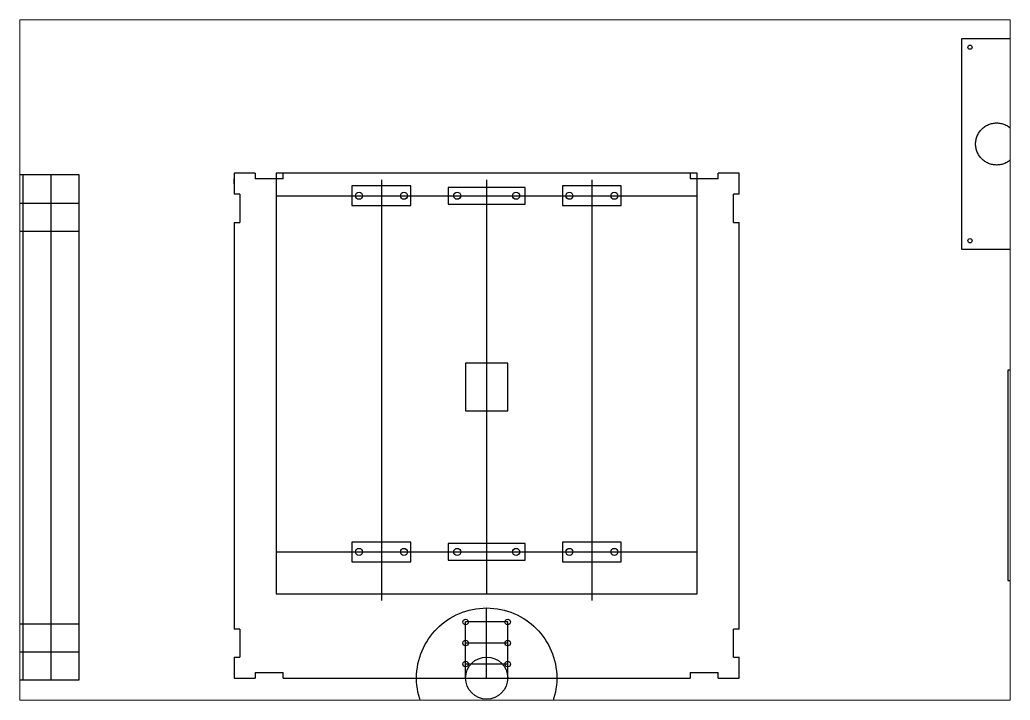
# Paper-space layout 'Layout1' of a CAD drawing. Header units: inches, sheet in millimetres. Extents: x 1 to 412, y 1 to 283.
# The model-space entities are those that its viewports show. They can reach past a viewport. Long polylines and large blocks are cut down to what shows.
import ezdxf

# ---------------------------------------------------------------- set-up
doc = ezdxf.new("R2010")
doc.units = ezdxf.units.IN
doc.header["$MEASUREMENT"] = 0

msp = doc.modelspace()

# ---------------------------------------------------------------- linework, layer by layer
for p, q in [((903.02077, 923.63465), (903.02077, 563.63465)), ((923.02077, 923.63465), (923.02077, 563.63465)), ((1053.59602, 917.33779), (1053.59602, 920.86658)), ((1068.59602, 924.86658), (1068.59602, 920.86658)), ((1088.59602, 920.86658), (1088.59602, 924.86658)), ((1158.59602, 920.0983), (1158.59602, 620.0983)), ((1233.59602, 920.0983), (1233.59602, 624.86658)), ((1308.59602, 920.0983), (1308.59602, 620.0983)), ((1378.59602, 924.86658), (1378.59602, 920.86658)), ((1398.59602, 920.86658), (1378.59602, 920.86658)), ((1398.59602, 920.86658), (1398.59602, 924.86658)), ((1057.59602, 909.86658), (1053.59602, 909.86658)), ((1057.59602, 909.86658), (1057.59602, 889.86658)), ((1083.59602, 908.81115), (1383.59602, 908.81115)), ((1413.59602, 909.86658), (1409.59602, 909.86658)), ((583.02077, 903.63465), (943.02077, 903.63465)), ((1053.59602, 889.86658), (1057.59602, 889.86658)), ((1409.59602, 889.86658), (1413.59602, 889.86658)), ((583.02077, 883.63465), (943.02077, 883.63465)), ((1083.59602, 654.86658), (1383.59602, 654.86658)), ((1233.59602, 564.86658), (1233.59602, 614.86658)), ((583.02077, 603.63465), (943.02077, 603.63465)), ((1218.59602, 564.86658), (1218.59602, 604.86658)), ((1248.59602, 604.86658), (1218.59602, 604.86658)), ((1248.59602, 589.86658), (1248.59602, 604.86658)), ((1057.59602, 599.86658), (1053.59602, 599.86658)), ((1413.59602, 599.86658), (1409.59602, 599.86658)), ((1409.59602, 579.86658), (1409.59602, 599.86658)), ((1248.59602, 589.86658), (1218.59602, 589.86658)), ((1248.59602, 574.86658), (1248.59602, 589.86658)), ((583.02077, 583.63465), (943.02077, 583.63465)), ((1053.59602, 579.86658), (1057.59602, 579.86658)), ((1409.59602, 579.86658), (1413.59602, 579.86658)), ((1248.59602, 574.86658), (1218.59602, 574.86658)), ((1248.59602, 564.86658), (1248.59602, 574.86658)), ((1068.59602, 568.86658), (1068.59602, 564.86658)), ((1068.59602, 568.86658), (1088.59602, 568.86658)), ((1088.59602, 564.86658), (1088.59602, 568.86658)), ((1378.59602, 568.86658), (1378.59602, 564.86658)), ((1398.59602, 564.86658), (1398.59602, 568.86658))]:
    msp.add_line(p, q)
for points in [[(1572.14377, 870.74731), (1622.14377, 870.74731), (1622.14377, 1020.74731), (1572.14377, 1020.74731)], [(583.02077, 563.63465), (943.02077, 563.63465), (943.02077, 923.63465), (583.02077, 923.63465)], [(1605.21574, 634.5025), (1655.21574, 634.5025), (1655.21574, 784.5025), (1605.21574, 784.5025)]]:
    msp.add_lwpolyline(points, close=True)
for points in [[(1068.59602, 924.86658), (1053.59602, 924.86658), (1053.59602, 909.86658)], [(1088.59602, 920.86658), (1068.59602, 920.86658)], [(1378.59602, 924.86658), (1088.59602, 924.86658)], [(1413.59602, 909.86658), (1413.59602, 924.86658), (1398.59602, 924.86658)], [(1409.59602, 889.86658), (1409.59602, 909.86658)], [(1053.59602, 889.86658), (1053.59602, 599.86658)], [(1413.59602, 599.86658), (1413.59602, 889.86658)], [(1057.59602, 599.86658), (1057.59602, 579.86658)], [(1053.59602, 579.86658), (1053.59602, 564.86658), (1068.59602, 564.86658)], [(1398.59602, 564.86658), (1413.59602, 564.86658), (1413.59602, 579.86658)], [(1088.59602, 564.86658), (1378.59602, 564.86658)], [(1378.59602, 568.86658), (1398.59602, 568.86658)]]:
    msp.add_lwpolyline(points)
at = {"color": 1}
for points in [[(1083.59602, 624.86658), (1383.59602, 624.86658), (1383.59602, 924.86658), (1083.59602, 924.86658)], [(1137.59602, 901.81115), (1179.59602, 901.81115), (1179.59602, 915.81115), (1137.59602, 915.81115)], [(1206.09602, 902.81115), (1261.09602, 902.81115), (1261.09602, 914.81115), (1206.09602, 914.81115)], [(1287.59602, 901.81115), (1329.59602, 901.81115), (1329.59602, 915.81115), (1287.59602, 915.81115)], [(1218.59602, 789.48244), (1218.59602, 755.48244), (1248.59602, 755.48244), (1248.59602, 789.48244)], [(1137.59602, 647.86658), (1179.59602, 647.86658), (1179.59602, 661.86658), (1137.59602, 661.86658)], [(1206.09602, 648.86658), (1261.09602, 648.86658), (1261.09602, 660.86658), (1206.09602, 660.86658)], [(1287.59602, 647.86658), (1329.59602, 647.86658), (1329.59602, 661.86658), (1287.59602, 661.86658)]]:
    msp.add_lwpolyline(points, close=True, dxfattribs=at)
for centre, radius in [((1578.14377, 1014.74731), 1.5), ((1597.14377, 945.74731), 15), ((1142.59602, 908.81115), 2.5), ((1174.59602, 908.81115), 2.5), ((1212.59602, 908.81115), 2.5), ((1254.59602, 908.81115), 2.5), ((1292.59602, 908.81115), 2.5), ((1324.59602, 908.81115), 2.5), ((1578.14377, 876.74731), 1.5), ((1611.21574, 778.5025), 1.5), ((1142.59602, 654.86658), 2.5), ((1174.59602, 654.86658), 2.5), ((1212.59602, 654.86658), 2.5), ((1254.59602, 654.86658), 2.5), ((1292.59602, 654.86658), 2.5), ((1324.59602, 654.86658), 2.5), ((1611.21574, 640.5025), 1.5), ((1233.59602, 564.86658), 50), ((1218.59602, 604.86658), 2), ((1248.59602, 604.86658), 2), ((1218.59602, 589.86658), 2), ((1248.59602, 589.86658), 2), ((1233.59602, 564.86658), 15), ((1218.59602, 574.86658), 2), ((1248.59602, 574.86658), 2)]:
    msp.add_circle(centre, radius)

psp = doc.layouts.get("Layout1")

# ---------------------------------------------------------------- viewports
at = {"layer": '0', "view_target_point": (1473.37191, 899.09029)}
psp.add_viewport(center=(206.51, 141.84), size=(410.11, 281.8375), view_center_point=(-219.58458, -107.38209), view_height=485.1965887, dxfattribs=at)

doc.saveas('drawing.dxf')
